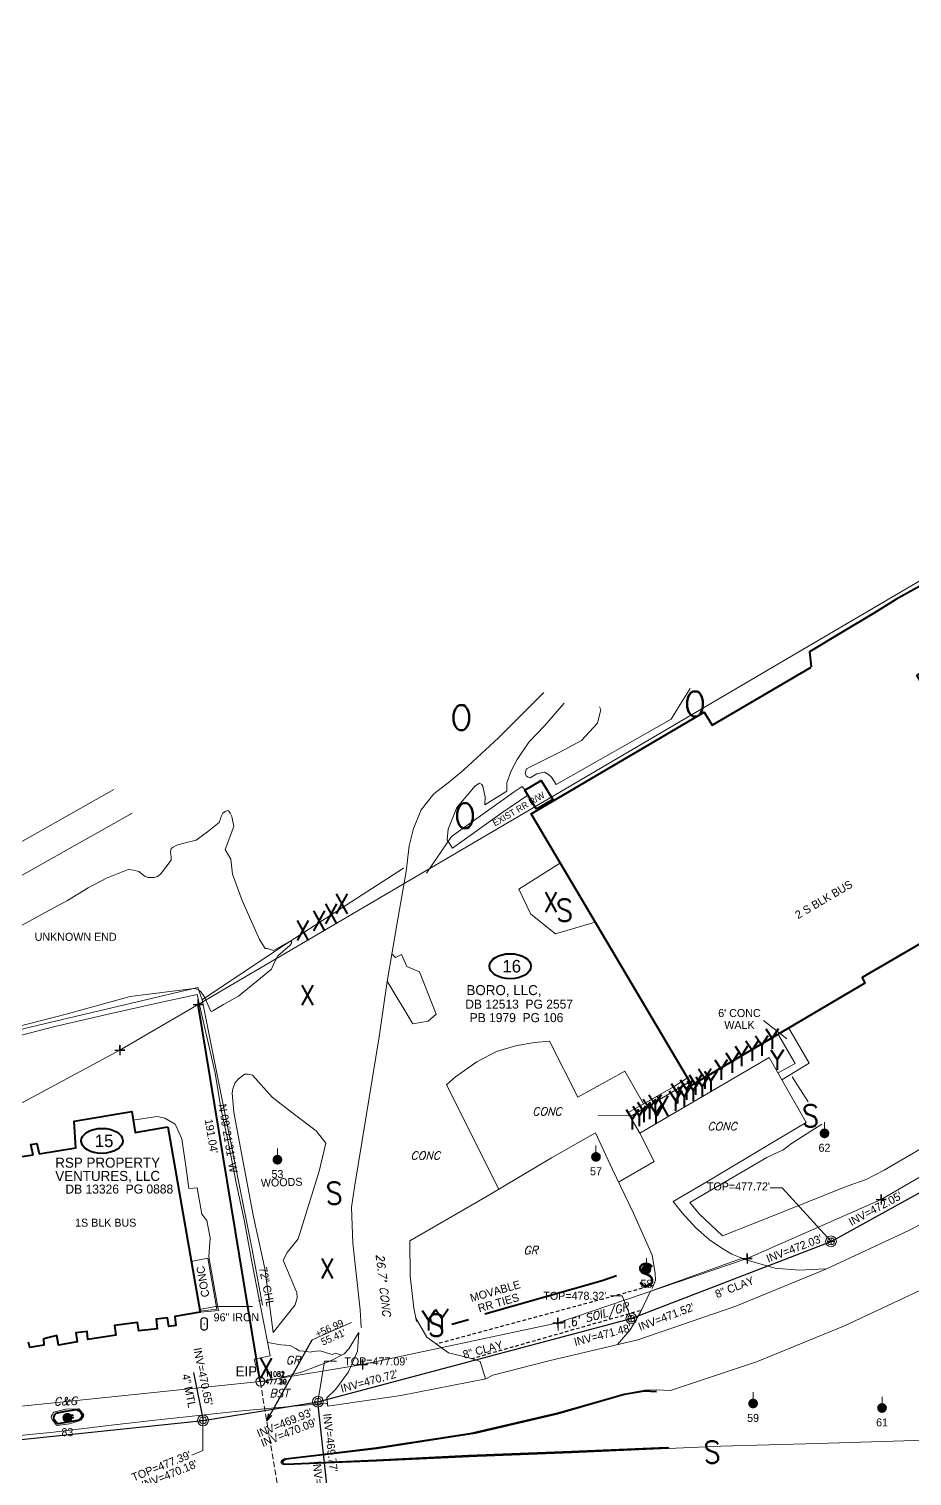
# Model space of a CAD drawing. Extents: x 2081991 to 2084654, y 739892 to 742657.
# Drawn here: x 2082778 to 2083220, y 741264 to 741987 of the extents above; entities that cross this region are included whole.
import ezdxf
from ezdxf.enums import TextEntityAlignment as Align

# ---------------------------------------------------------------- set-up
doc = ezdxf.new("R2010")
doc.units = 0
doc.header["$MEASUREMENT"] = 0
doc.linetypes.add('DGN Style 2', pattern=[2.872098, 1.723259, -1.148839])
doc.linetypes.add('DGN Style 3', pattern=[4.020938, 2.872099, -1.148839])
for name, color, linetype, lineweight in [('Exist Property Corner CELL', 6, 'Continuous', 30), ('Exist Property Deed Book Text', 6, 'Continuous', 40), ('Exist Property Iron Pin CELL', 6, 'Continuous', 13), ('Exist Property Iron Pin Cogo Elevation', 6, 'Continuous', 0), ('Exist Property Iron Pin Cogo Number', 6, 'Continuous', 0), ('Exist Property Iron Pin Text', 6, 'Continuous', 13), ('Exist Property Line', 6, 'Continuous', 40), ('Exist Property Line Text', 6, 'Continuous', 13), ('Exist Property Owner Text', 6, 'Continuous', 40), ('Exist Property Tie Line', 7, 'DGN Style 3', 13), ('Exist Right of Way Line', 6, 'Continuous', 13), ('Exist Right of Way Line Text', 6, 'Continuous', 13), ('Exist Roads Curbs', 2, 'Continuous', 40), ('Exist Roads EOP', 2, 'Continuous', 13), ('Exist Roads EOP Other', 2, 'Continuous', 13), ('Exist Roads EOP Text', 2, 'Continuous', 13), ('Exist Utilities Other Pole CELL', 1, 'Continuous', 13), ('Exist Utilities Other Pole Cogo Elevation', 1, 'Continuous', 0), ('Exist Utilities Other Pole Cogo Number', 1, 'Continuous', 0), ('Exist Utilities Other Pole Text Tag Number', 1, 'Continuous', 13), ('Exist Utilities Power Pole CELL', 1, 'Continuous', 13), ('Exist Utilities Power Pole Text Tag Number', 1, 'Continuous', 13), ('Exist Utilities Sanitary Sewer Manhole CELL', 3, 'Continuous', 13), ('Exist Utilities Sanitary Sewer Manhole Top Elevation', 3, 'Continuous', 13), ('Exist Utilities Sanitary Sewer UG Line', 3, 'Continuous', 30), ('Exist Utilities Sanitary Sewer UG Line Invert Elevation', 3, 'Continuous', 13), ('Exist Utilities Sanitary Sewer UG Line Text', 3, 'Continuous', 13), ('Exist Utilities Water Meter CELL', 5, 'Continuous', 13), ('Old_Level_11', 7, 'Continuous', 0), ('Old_Level_23', 7, 'Continuous', 0), ('Old_Level_25', 7, 'Continuous', 0), ('Old_Level_26', 7, 'Continuous', 0), ('Old_Level_28', 7, 'Continuous', 0), ('Old_Level_3', 7, 'Continuous', 0), ('Old_Level_31', 7, 'Continuous', 0), ('Old_Level_4', 7, 'Continuous', 0), ('Old_Level_8', 7, 'Continuous', 0), ('Old_Level_9', 7, 'Continuous', 0)]:
    doc.layers.add(name, color=color, linetype=linetype, lineweight=lineweight)
doc.styles.add('Style-ITALICS', font='ITALICS.shx')
doc.styles.add('Style-STANDARD', font='STANDARD.shx')
doc.styles.add('Style-WORKING', font='WORKING.shx')
doc.dimstyles.get("Standard").update_dxf_attribs({"dimtxt": 0.18, "dimasz": 0.18, "dimexe": 0.18, "dimexo": 0.0625, "dimgap": 0.09, "dimtad": 0, "dimtih": 1, "dimtoh": 1, "dimdec": 4, "dimzin": 0, "dimdsep": 46, "dimtxsty": 'Standard', "dimcen": 0.09, "dimadec": 0, "dimazin": 0, "dimtfac": 1, "dimtdec": 4, "dimtofl": 0, "dimtmove": 0, "dimatfit": 3, "dimfxl": 1, "dimtolj": 1, "dimtzin": 0, "dimarcsym": 0})

# ---------------------------------------------------------------- blocks, each defined once
blk = doc.blocks.new('EXIST PROPERTY CORNER')
at = {"layer": 'Exist Property Corner CELL', "flags": 128}
blk.add_lwpolyline([(-0.05, 0), (0.05, 0), (0, 0), (0, 0.05), (0, -0.05)], dxfattribs=at)
at = {"layer": 'Exist Property Corner CELL'}
blk.add_point((0, 0), dxfattribs=at)
blk = doc.blocks.new('EXIST PROPERTY IRON PIN_1')
at = {"layer": 'Exist Property Iron Pin CELL'}
for radius in [0.0441, 0.00141]:
    blk.add_circle((0, 0), radius, dxfattribs=at)
blk = doc.blocks.new('EXIST UTILITIES POWER POLE')
at = {"layer": 'Exist Utilities Power Pole CELL'}
h = blk.add_hatch(color=256, dxfattribs=at)
edge = h.paths.add_edge_path()
edge.add_arc((0, 0), 0.049, 0, 360)
blk.add_line((0, 0), (0, 0.1125), dxfattribs=at)
blk.add_point((0, 0), dxfattribs=at)
at = {"layer": 'Exist Utilities Power Pole Text Tag Number', "style": 'Style-WORKING'}
blk.add_attdef('pole number', text='', height=0.08, dxfattribs=at).set_placement((0, -0.144), align=Align.MIDDLE_CENTER)
blk = doc.blocks.new('EXIST UTILITIES SANITARY SEWER MANHOLE')
at = {"color": 0, "linetype": 'ByBlock', "lineweight": -2, "flags": 128}
blk.add_lwpolyline([(0, 0.03425), (0, -0.03425), (0, 0), (0.03425, 0), (-0.03425, 0)], dxfattribs=at)
at = {"color": 0, "linetype": 'ByBlock', "lineweight": -2}
for radius in [0.05389, 0.03425]:
    blk.add_circle((0, 0), radius, dxfattribs=at)
blk = doc.blocks.new('TerminatorOpen_0.5')
at = {"color": 0, "linetype": 'ByBlock', "lineweight": -2}
for q in [(-1, 0.25), (-1, 0), (-1, -0.25)]:
    blk.add_line((0, 0), q, dxfattribs=at)
blk = doc.blocks.new('EXIST UTILITIES WATER METER')
at = {"layer": 'Exist Utilities Water Meter CELL', "flags": 128}
for points in [[(-0.04075, 0.034), (0.04075, 0.034)], [(-0.04075, 0.03125), (0.04075, 0.03125)], [(0.04075, -0.03125), (-0.04125, -0.03125)], [(0.04075, -0.034), (-0.04125, -0.034)]]:
    blk.add_lwpolyline(points, dxfattribs=at)
at = {"layer": 'Exist Utilities Water Meter CELL'}
for centre, radius, start, end in [((-0.026146, -0.000109), 0.037104, 113.178036, 245.979394), ((-0.025921, -0.000121), 0.034699, 115.300933, 243.782356)]:
    blk.add_arc(centre, radius, start, end, dxfattribs=at)
at = {"layer": 'Exist Utilities Water Meter CELL', "extrusion": (0, 0, -1)}
for centre, radius, start, end in [((-0.025854, 0.000014), 0.037122, 113.691624, 246.351684), ((-0.026093, 0), 0.034516, 115.127172, 244.872828)]:
    blk.add_arc(centre, radius, start, end, dxfattribs=at)
at = {"layer": 'Exist Utilities Water Meter CELL'}
blk.add_point((0, 0), dxfattribs=at)
blk = doc.blocks.new('EXIST UTILITIES OTHER POLE')
at = {"linetype": 'ByBlock', "lineweight": -2}
h = blk.add_hatch(color=0, dxfattribs=at)
edge = h.paths.add_edge_path()
edge.add_arc((0, 0), 0.0493, 0, 360)
at = {"color": 0, "linetype": 'ByBlock', "lineweight": -2, "style": 'Style-WORKING'}
blk.add_attdef('pole number', text='', height=0.08, dxfattribs=at).set_placement((0, -0.144), align=Align.MIDDLE_CENTER)
blk = doc.blocks.new('Exist Property Owner Number Topo_16')
at = {"layer": 'Exist Property Owner Text', "color": 6}
blk.add_ellipse((0, 0), major_axis=(10.375, 0), ratio=0.6024096386, dxfattribs=at)
at = {"layer": 'Exist Property Owner Text', "color": 6, "style": 'Style-WORKING'}
blk.add_text('15', height=6.25, dxfattribs=at).set_placement((1.057644, 0), align=Align.MIDDLE_CENTER)
blk = doc.blocks.new('Exist Property Owner Number Topo_17')
at = {"layer": 'Exist Property Owner Text', "color": 6}
blk.add_ellipse((0, 0), major_axis=(10.375, 0), ratio=0.6024096386, dxfattribs=at)
at = {"layer": 'Exist Property Owner Text', "color": 6, "style": 'Style-WORKING'}
blk.add_text('16', height=6.25, dxfattribs=at).set_placement((0.762378, 0), align=Align.MIDDLE_CENTER)

msp = doc.modelspace()

# ---------------------------------------------------------------- linework, layer by layer
at = {"layer": 'Exist Property Line', "ltscale": 50}
msp.add_line((2082893.879, 741310.973), (2082862.812902, 741499.473429), dxfattribs=at)
at = {"layer": 'Exist Property Tie Line', "linetype": 'Continuous'}
msp.add_line((2082919.837516, 741331.846274), (2082939.491195, 741340.592412), dxfattribs=at)
at = {"layer": 'Exist Property Tie Line'}
msp.add_line((2082902.889587, 741256.299268), (2082893.879, 741310.973), dxfattribs=at)
at = {"layer": 'Exist Right of Way Line', "ltscale": 50, "flags": 128}
msp.add_lwpolyline([(2082576.363, 741278.2154), (2082893.886, 741310.9715), (2082944.952767, 741319.588667), (2083042.618912, 741340.357552), (2083137.245881, 741372.445567), (2083204.208349, 741402.013589), (2083354.293979, 741489.216342), (2083431.18853, 741552.408551), (2083500.114918, 741625.02513), (2083560.886296, 741704.491105), (2083612.943833, 741789.860964), (2083655.638794, 741880.144724), (2083691.473, 741987.1015), (2083253.15224, 741728.520309), (2082862.811066, 741499.476351), (2082823.722503, 741476.720548), (2082674.904465, 741396.737462), (2082544.4932, 741334.2295)], dxfattribs=at)
at = {"layer": 'Exist Roads Curbs', "ltscale": 50, "flags": 128}
msp.add_lwpolyline([(2083091.996632, 741305.888371), (2083085.767836, 741306.223939), (2083075.713531, 741304.47991), (2083042.533314, 741294.890697), (2083001.314213, 741285.268863), (2082952.210108, 741277.538635), (2082906.454127, 741272.166373), (2082905.004534, 741271.258947), (2082904.822321, 741270.679554), (2082905.615613, 741269.907687), (2082906.941059, 741269.760834), (2082951.876234, 741271.757832), (2082997.93611, 741274.042259), (2083049.459321, 741275.979082), (2083097.060985, 741277.981579), (2083097.792403, 741277.87936), (2083097.872709, 741277.571184)], dxfattribs=at)
msp.add_lwpolyline([(2082803.301455, 741291.720929), (2082792.853476, 741289.841932), (2082791.831478, 741290.736431), (2082790.77623, 741291.943678), (2082790.66348, 741293.158426), (2082791.248229, 741294.479923), (2082791.915228, 741295.232422), (2082796.451219, 741296.25967), (2082802.034708, 741297.021918), (2082803.681954, 741296.19392), (2082804.581702, 741294.757423), (2082804.820952, 741293.992424), (2082804.108203, 741292.646177), (2082803.301455, 741291.720929)], close=True, dxfattribs=at)
at = {"layer": 'Exist Roads EOP', "ltscale": 50, "flags": 128}
for points in [[(2083264.405462, 741410.859006), (2083218.068504, 741386.580778), (2083176.532784, 741367.216172), (2083131.688403, 741348.725853), (2083082.62269, 741331.823541), (2083038.115689, 741321.367748), (2083010.131147, 741314.181675), (2083006.598596, 741312.3514), (2082964.14729, 741304.076372), (2082927.661709, 741298.629298), (2082927.209651, 741300.184168), (2082883.023885, 741296.11451), (2082839.810429, 741291.515062)], [(2083231.814796, 741360.262563), (2083186.010917, 741338.803981), (2083141.933501, 741320.919046), (2083098.966546, 741306.577132), (2083091.875004, 741306.925617), (2083085.92603, 741306.700575), (2083075.36677, 741304.767761), (2083042.230394, 741295.31334), (2082998.74133, 741285.117544), (2082951.966156, 741277.981175), (2082905.743713, 741272.371587), (2082904.550293, 741271.582213), (2082904.181209, 741270.60518), (2082904.491219, 741269.816542), (2082905.746114, 741269.355027), (2082951.997618, 741271.165413), (2082998.511236, 741273.374775), (2083049.480988, 741275.409455), (2083097.872709, 741277.571184), (2083124.088549, 741278.733611), (2083172.376246, 741280.05353), (2083226.356806, 741281.777327)], [(2082892.463747, 741316.247405), (2082893.982822, 741310.874336), (2082902.82484, 741312.528049), (2082914.915665, 741315.888698), (2082928.673931, 741321.249584), (2082935.877074, 741324.869155), (2082938.146343, 741327.336099), (2082943.000642, 741335.329431)], [(2082839.810429, 741291.515062), (2082820.907299, 741289.342138), (2082790.516064, 741285.640067), (2082759.972762, 741282.649508), (2082728.560974, 741279.755768), (2082696.621021, 741276.466529), (2082666.015966, 741272.881882), (2082637.43402, 741269.554462), (2082622.289802, 741267.712958), (2082573.224494, 741261.760929), (2082544.8194, 741258.302189), (2082527.15823, 741256.242334), (2082497.595989, 741252.778214), (2082468.248035, 741249.562007), (2082438.375655, 741244.610616), (2082408.78469, 741241.285089), (2082380.850743, 741238.038082), (2082351.729957, 741234.50981), (2082322.054291, 741230.832126), (2082305.702301, 741229.868824), (2082259.037968, 741223.394069), (2082242.277609, 741221.588913), (2082176.00221, 741213.826085)]]:
    msp.add_lwpolyline(points, dxfattribs=at)
msp.add_lwpolyline([(2082804.999202, 741295.231922), (2082803.762454, 741296.763419), (2082803.234955, 741297.367167), (2082802.789706, 741297.401417), (2082796.606468, 741297.202418), (2082790.68873, 741295.684921), (2082790.352981, 741295.354671), (2082789.786982, 741294.422173), (2082789.428483, 741293.795425), (2082789.375233, 741292.960926), (2082789.985232, 741291.788179), (2082791.854728, 741289.380933), (2082792.349227, 741289.089934), (2082798.562465, 741289.826433), (2082803.409455, 741291.31218), (2082804.417953, 741291.877178), (2082805.446451, 741293.589425), (2082805.509701, 741293.814175), (2082805.6682, 741294.376173), (2082804.999202, 741295.231922)], close=True, dxfattribs=at)
at = {"layer": 'Exist Roads EOP Other', "ltscale": 50, "flags": 128}
for points in [[(2083151.096957, 741367.634449), (2083134.493927, 741372.440822), (2083088.959337, 741356.127326), (2083084.00912, 741345.757255), (2083078.814183, 741336.833153), (2083072.409325, 741329.493405)], [(2083176.196771, 741367.344671), (2083163.336783, 741366.69691), (2083151.118515, 741367.690853)], [(2083006.424289, 741312.376793), (2083003.831383, 741321.090373), (2082998.302946, 741322.788896), (2082987.979237, 741325.297496), (2082977.137476, 741333.12933), (2082971.717139, 741342.638908)], [(2082943.076299, 741335.529481), (2082943.174931, 741335.543379), (2082942.461107, 741326.222282), (2082937.951782, 741315.922994), (2082931.583888, 741307.211955), (2082927.094379, 741302.788729), (2082927.679384, 741298.640911)]]:
    msp.add_lwpolyline(points, dxfattribs=at)
at = {"layer": 'Exist Utilities Sanitary Sewer Manhole Top Elevation', "ltscale": 50, "flags": 128}
for points in [[(2083179.2009, 741381.0844), (2083154.744083, 741407.774166), (2083148.744083, 741407.774166)], [(2083079.3689, 741342.5084), (2083074.768552, 741353.852175), (2083068.768552, 741353.852175)], [(2082922.687, 741300.9409), (2082926.00966, 741321.225275), (2082932.00966, 741321.225275)], [(2082865.171991, 741291.313273), (2082865.155483, 741276.566306), (2082859.612562, 741274.269347)]]:
    msp.add_lwpolyline(points, dxfattribs=at)
at = {"layer": 'Exist Utilities Sanitary Sewer UG Line', "ltscale": 50, "flags": 128}
for points in [[(2082539.6528, 741257.4847), (2082865.2434, 741291.5731), (2082922.687, 741300.9409), (2083079.3689, 741342.5084), (2083179.2009, 741381.0844), (2083281.609, 741437.5583)], [(2082860.534218, 741315.463691), (2082865.2434, 741291.5731)], [(2082929.3546, 741239.704), (2082922.687, 741300.9409)]]:
    msp.add_lwpolyline(points, dxfattribs=at)
at = {"layer": 'Old_Level_11', "color": 3, "linetype": 'Continuous', "lineweight": 13, "ltscale": 49.9999, "flags": 128}
for points in [[(2083108.731594, 741657.423447), (2083103.860354, 741649.392963), (2083099.363613, 741642.045478), (2083041.710228, 741609.454793), (2083039.507233, 741613.048036), (2083037.890236, 741614.413533), (2083035.91274, 741615.577281), (2083032.065498, 741614.841282), (2083028.760504, 741612.800037), (2083027.749006, 741613.085036), (2083026.864008, 741613.819785), (2083026.218009, 741614.972282), (2083026.883008, 741617.332778), (2083043.648224, 741625.591511), (2083054.430953, 741631.349749), (2083062.451937, 741640.009482), (2083064.086933, 741646.889218), (2083063.432435, 741648.226216)], [(2082757.259797, 741529.501453), (2082784.467243, 741544.463673), (2082797.483217, 741551.473159), (2082807.870946, 741557.767397), (2082816.956428, 741562.669387), (2082827.849156, 741566.880128), (2082830.74565, 741566.609879), (2082833.106145, 741565.94488), (2082836.403639, 741563.438385), (2082837.792886, 741562.986386), (2082840.82488, 741562.981386), (2082842.427127, 741563.500635), (2082844.034874, 741564.685633), (2082849.255113, 741571.586369), (2082849.257613, 741573.102366), (2082848.910864, 741575.747861), (2082849.314113, 741577.393607), (2082850.385861, 741578.183606), (2082852.186857, 741579.192854), (2082856.313599, 741580.274602), (2082861.763088, 741581.529849), (2082867.514327, 741585.793841), (2082873.360565, 741590.395081), (2082874.210063, 741592.764327), (2082874.400063, 741593.438575), (2082875.212311, 741595.029822), (2082876.387809, 741595.97257), (2082877.661556, 741596.402319), (2082878.119805, 741596.09107), (2082878.474555, 741595.627321), (2082878.797554, 741595.050822), (2082879.685552, 741593.466075), (2082880.58605, 741588.480585), (2082876.361559, 741576.931358), (2082879.210053, 741572.185368), (2082880.048052, 741564.608883), (2082884.844292, 741551.488659), (2082893.458275, 741531.893698), (2082896.289519, 741527.516707), (2082897.508517, 741527.537207), (2082899.540513, 741526.782709), (2082900.439761, 741526.529459), (2082908.435995, 741531.0102), (2082909.326493, 741530.9412), (2082909.568743, 741530.508951), (2082908.819744, 741529.142704), (2082902.639506, 741523.786215), (2082900.568511, 741519.880722), (2082899.511513, 741517.205978), (2082883.030296, 741503.710755), (2082879.684802, 741501.741509), (2082875.466311, 741499.472263), (2082870.216321, 741496.341019), (2082869.423823, 741495.89702), (2082869.149823, 741496.21677), (2082866.877578, 741501.28551), (2082865.77883, 741503.415005), (2082864.271083, 741505.599251), (2082862.919086, 741506.829499), (2082861.264589, 741507.416747), (2082859.276093, 741507.249248), (2082828.843654, 741503.448005), (2082796.832968, 741494.692523), (2082753.762054, 741483.714795)]]:
    msp.add_lwpolyline(points, dxfattribs=at)
msp.add_lwpolyline([(2082900.313761, 741335.532341), (2082896.218269, 741367.503777), (2082890.453031, 741393.333476), (2082884.293793, 741425.94691), (2082880.7003, 741445.704871), (2082879.888052, 741455.094102), (2082880.080552, 741457.284348), (2082881.088299, 741460.215592), (2082882.805546, 741462.219088), (2082884.908792, 741463.871084), (2082886.205539, 741464.597583), (2082887.833786, 741464.563583), (2082890.001282, 741464.074084), (2082899.794262, 741453.185856), (2082910.92674, 741444.468123), (2082921.848968, 741436.29489), (2082926.683708, 741430.200902), (2082923.318465, 741416.10418), (2082912.894986, 741382.338997), (2082907.377997, 741375.461261), (2082905.338501, 741371.668019), (2082908.761744, 741363.363035), (2082911.334239, 741357.421047), (2082912.127237, 741355.499051), (2082912.289237, 741352.844806), (2082911.347989, 741349.288314), (2082900.313761, 741335.532341)], close=True, dxfattribs=at)
at = {"layer": 'Old_Level_28', "color": 30, "linetype": 'Continuous', "lineweight": 13, "ltscale": 49.9999, "flags": 128}
msp.add_lwpolyline([(2083157.114938, 741482.262303), (2083145.427174, 741491.530366)], dxfattribs=at)
at = {"layer": 'Old_Level_3', "color": 2, "linetype": 'DGN Style 2', "lineweight": 30}
for p, q in [((2083090.403381, 741359.052794), (2082981.861527, 741329.716787)), ((2082999.401274, 741322.451452), (2083084.478834, 741346.741246))]:
    msp.add_line(p, q, dxfattribs=at)
at = {"layer": 'Old_Level_3', "color": 2, "linetype": 'Continuous', "lineweight": 13, "ltscale": 49.9999, "flags": 128}
for points in [[(2083035.64674, 741655.488451), (2083013.023786, 741632.682747), (2082995.66132, 741616.706279), (2082988.616584, 741610.86529), (2082980.6986, 741604.724553), (2082974.383363, 741596.736819), (2082970.495371, 741587.458837), (2082968.313125, 741578.852604), (2082966.780628, 741565.87763), (2082962.294887, 741540.267182), (2082957.317147, 741510.97324), (2082953.263905, 741483.239046), (2082946.635168, 741442.702127), (2082941.05068, 741408.240946), (2082939.491433, 741398.185216), (2082940.159181, 741380.101252), (2082943.874674, 741346.780819), (2082944.343423, 741338.118836)], [(2083045.81297, 741650.015462), (2083035.98849, 741638.830735), (2083028.206505, 741630.589001), (2083022.254767, 741621.953018), (2083019.236023, 741616.19103), (2083017.148277, 741610.288292), (2083017.051528, 741606.06905), (2083006.05555, 741599.339313), (2083006.241799, 741603.230056), (2083005.76855, 741605.426051), (2083005.099051, 741608.647795), (2083004.695552, 741609.368293), (2083003.441555, 741610.085542), (2083001.104809, 741608.681295), (2082998.877814, 741605.729551), (2082992.144827, 741597.981066), (2082987.885336, 741587.169588), (2082987.327587, 741581.745599), (2082989.997582, 741577.656857), (2083014.564283, 741595.304072), (2083027.583756, 741604.130804)], [(2083061.356689, 741540.686431), (2083041.518729, 741534.870692), (2083029.115003, 741544.674673), (2083023.053516, 741557.180898), (2083043.955974, 741570.218872)], [(2082959.669892, 741524.818963), (2082961.555889, 741523.003966), (2082964.518133, 741524.474463), (2082967.090627, 741518.532475), (2082973.428865, 741515.83673), (2082981.752098, 741494.564273), (2082977.882356, 741491.16553), (2082970.219621, 741489.806033), (2082957.338647, 741511.09999)], [(2082891.760812, 741318.252264), (2082890.77128, 741322.171368), (2082891.869278, 741322.408117), (2082898.825764, 741323.845114), (2082896.364019, 741336.853588), (2082893.341025, 741351.961558), (2082889.734782, 741370.813021), (2082886.02729, 741391.02748), (2082882.049298, 741409.528693), (2082877.645306, 741431.577399), (2082874.397563, 741446.748869), (2082871.314569, 741465.088832), (2082863.036086, 741501.484259), (2082862.267337, 741504.461253), (2082845.264621, 741500.84976), (2082819.347173, 741494.987772), (2082791.094229, 741488.479785), (2082751.809808, 741478.346055), (2082726.315109, 741470.96982), (2082697.859416, 741462.880836), (2082698.525665, 741460.509341)], [(2083085.423641, 741449.763363), (2083076.07541, 741466.10783), (2083052.582206, 741453.132606), (2083038.507485, 741481.1213), (2083030.96275, 741480.395801), (2083021.423769, 741478.836804), (2083011.986288, 741475.91481), (2083002.059058, 741470.825321), (2082991.547829, 741463.231336), (2082987.038588, 741459.284844), (2083013.188035, 741407.221948)], [(2083134.583895, 741372.657757), (2083129.611302, 741374.720013), (2083124.589062, 741377.685757), (2083118.406325, 741381.882748), (2083111.619588, 741387.757487), (2083104.752352, 741395.334721), (2083100.261611, 741400.95046), (2083118.809324, 741411.747189), (2083150.76576, 741430.9984), (2083166.852478, 741440.550381), (2083148.208765, 741472.981566), (2083083.610394, 741435.103142), (2083077.565157, 741445.291372), (2083100.75111, 741458.485595), (2083107.960596, 741463.130336)], [(2082830.220901, 741441.697879), (2082842.373627, 741443.490875), (2082846.218369, 741442.710877), (2082851.282859, 741439.585383), (2082851.718358, 741438.977384), (2082854.581852, 741432.346897), (2082856.926348, 741416.338179), (2082858.234345, 741407.415947), (2082862.243087, 741407.863696), (2082864.641582, 741394.630473), (2082867.155577, 741391.495479), (2082868.895824, 741382.815497), (2082868.120325, 741373.388265), (2082872.756066, 741347.209818), (2082873.087565, 741346.449069), (2082863.842584, 741345.717321), (2082862.960586, 741345.601821)], [(2083089.802104, 741357.581759), (2083091.496629, 741361.727039), (2083091.308379, 741364.934532), (2083089.839132, 741374.145014), (2083080.458151, 741395.108722), (2083069.837672, 741417.271178), (2083061.374189, 741435.246392), (2083039.514983, 741422.902666), (2083007.294047, 741403.711455), (2082968.572375, 741381.256), (2082968.804874, 741363.779785), (2082970.63637, 741347.673067), (2082971.970736, 741340.952386)], [(2083083.610394, 741435.103142), (2083090.78163, 741420.99742), (2083072.985416, 741410.702691)], [(2082944.343423, 741338.118836), (2082944.402306, 741337.834282)], [(2082897.610766, 741330.470351), (2082904.194003, 741329.401853), (2082908.820244, 741329.045854), (2082911.666988, 741327.443357), (2082913.268485, 741326.374859), (2082915.403481, 741326.19686), (2082919.139973, 741325.662611), (2082919.851722, 741326.01886), (2082923.766214, 741326.374859), (2082926.435209, 741325.484611), (2082926.968958, 741325.306612), (2082929.815702, 741324.594363), (2082931.416949, 741325.128362), (2082934.407638, 741324.130765)]]:
    msp.add_lwpolyline(points, dxfattribs=at)
at = {"layer": 'Old_Level_4', "color": 9, "linetype": 'Continuous', "lineweight": 13, "ltscale": 49.9999, "flags": 128}
for points in [[(2082607.070598, 741491.05753), (2082666.808478, 741521.787219), (2082715.76588, 741548.274416), (2082769.955772, 741578.261856), (2082820.73417, 741606.905298)], [(2082829.792402, 741595.132072), (2082723.585364, 741535.333691), (2082658.424745, 741500.429511), (2082612.743336, 741477.387057)]]:
    msp.add_lwpolyline(points, dxfattribs=at)
at = {"layer": 'Old_Level_8', "color": 30, "linetype": 'Continuous', "lineweight": 13, "ltscale": 49.9999}
msp.add_line((2083159.775992, 741463.320586), (2083167.842726, 741450.88186), dxfattribs=at)
at = {"layer": 'Old_Level_8', "color": 30, "linetype": 'Continuous', "lineweight": 40}
msp.add_line((2082989.666832, 741339.641833), (2082997.891316, 741342.026078), dxfattribs=at)
at = {"layer": 'Old_Level_8', "color": 30, "linetype": 'Continuous', "lineweight": 40, "flags": 128}
for points in [[(2083231.708598, 741704.436853), (2083228.057356, 741711.05934), (2083211.668638, 741701.875858), (2083200.96116, 741695.307622), (2083183.922944, 741685.002892), (2083168.408975, 741675.694161), (2083169.237973, 741668.302176)], [(2083231.708598, 741704.436853), (2083247.004318, 741678.319906), (2083222.064868, 741663.871434), (2083281.728998, 741563.647135), (2083194.690172, 741512.885986), (2083196.079919, 741510.067992), (2083109.562843, 741459.220594), (2083029.300003, 741594.852822), (2083115.78558, 741645.587721), (2083119.827822, 741639.049734), (2083169.329973, 741668.133926)], [(2082783.320995, 741424.876162), (2082801.658208, 741427.861906), (2082800.82496, 741441.07688), (2082829.729902, 741445.91512), (2082831.276649, 741435.553141), (2082847.702616, 741438.261136)], [(2082847.683866, 741438.369385), (2082863.776334, 741345.629071), (2082851.191359, 741343.593825), (2082851.737358, 741339.072084), (2082848.106115, 741338.457335), (2082847.456367, 741342.826077), (2082841.760128, 741342.218328), (2082842.336877, 741337.423837), (2082833.123395, 741336.30884), (2082832.554397, 741340.533831), (2082821.01842, 741338.991584), (2082821.685418, 741334.253844), (2082807.705446, 741332.004848), (2082807.329697, 741336.05384), (2082801.741708, 741335.383841), (2082802.287707, 741330.8621), (2082793.085225, 741329.254604), (2082792.234477, 741333.937344), (2082785.430741, 741332.396347), (2082785.65924, 741329.116854), (2082778.653504, 741327.936106), (2082778.082005, 741330.645101)], [(2082780.271001, 741424.403413), (2082779.170003, 741429.419653), (2082782.247997, 741430.008402), (2082783.320995, 741424.876162)], [(2082772.395267, 741423.122666), (2082780.271001, 741424.403413)], [(2083006.05805, 741344.851072), (2083064.720432, 741361.536789), (2083071.998168, 741364.005534)]]:
    msp.add_lwpolyline(points, dxfattribs=at)
at = {"layer": 'Old_Level_8', "color": 30, "linetype": 'Continuous', "lineweight": 13, "ltscale": 49.9999, "flags": 128}
for points in [[(2082989.462833, 741583.509845), (2083020.83852, 741605.730051), (2083024.855262, 741608.359295), (2083026.233259, 741606.575799)], [(2082965.443131, 741567.589127), (2082902.901006, 741527.336707), (2082864.808332, 741501.731259), (2082889.800532, 741377.061258), (2082894.997772, 741349.210314)], [(2082864.808332, 741501.731259), (2082862.627836, 741507.987496), (2082776.592008, 741487.700537), (2082693.067926, 741462.762837)], [(2083349.108863, 741500.222012), (2083300.365961, 741471.814069), (2083246.823818, 741440.598381), (2083205.7574, 741416.719179), (2083196.771668, 741412.013688), (2083187.223687, 741408.605195)], [(2083152.644256, 741484.876042), (2083161.328739, 741470.053572), (2083152.756256, 741465.250082)], [(2083154.614002, 741461.839338), (2083168.314725, 741470.087322), (2083158.167995, 741487.687537)], [(2083079.813652, 741444.064624), (2083108.346345, 741460.715841)], [(2083187.223687, 741408.605195), (2083140.136531, 741389.756233), (2083124.878312, 741383.851994), (2083113.296335, 741394.866472), (2083108.687594, 741400.525461), (2083147.080517, 741422.986916), (2083153.482505, 741425.94941), (2083155.169001, 741426.621409), (2083159.463493, 741429.989152), (2083174.525963, 741439.727383)], [(2082859.367343, 741371.05802), (2082867.698076, 741372.613767), (2082872.114567, 741347.164318), (2082863.672084, 741346.25107)], [(2082863.522335, 741347.095818), (2082871.554069, 741348.472815)], [(2082894.536773, 741351.885558), (2082892.902776, 741351.25406)]]:
    msp.add_lwpolyline(points, dxfattribs=at)
at = {"layer": 'Old_Level_8', "color": 30, "linetype": 'Continuous', "lineweight": 40, "flags": 128}
msp.add_lwpolyline([(2083032.042998, 741597.052568), (2083026.04876, 741606.567049), (2083034.211993, 741611.425539), (2083040.165981, 741601.982808), (2083032.042998, 741597.052568)], close=True, dxfattribs=at)
at = {"layer": 'Old_Level_8', "color": 30, "linetype": 'Continuous', "lineweight": 13, "flags": 128}
for points in [[(2082989.462833, 741583.509845), (2082977.017608, 741565.177132)], [(2083079.813652, 741444.064624), (2083062.706186, 741443.849624)], [(2082871.554069, 741348.472815), (2082889.961032, 741348.564315)]]:
    msp.add_lwpolyline(points, dxfattribs=at)

# ---------------------------------------------------------------- block references
at = {"layer": 'Exist Property Corner CELL', "xscale": 50, "yscale": 50, "zscale": 50}
for p in [(2082862.812902, 741499.473429), (2082823.722503, 741476.720548), (2083204.208349, 741402.013589), (2083137.245881, 741372.445567), (2083042.618912, 741340.357552), (2082944.952767, 741319.588667)]:
    msp.add_blockref('EXIST PROPERTY CORNER', p, dxfattribs=at)
at = {"layer": 'Exist Property Iron Pin CELL', "xscale": 50, "yscale": 50, "zscale": 50}
for p in [(2082893.879, 741310.973), (2082893.886, 741310.9715)]:
    msp.add_blockref('EXIST PROPERTY IRON PIN_1', p, dxfattribs=at)
at = {"layer": 'Exist Property Owner Text', "color": 6}
for name, p, rotation in [('Exist Property Owner Number Topo_17', (2083018.812913, 741518.605142), 0.13821), ('Exist Property Owner Number Topo_16', (2082814.744463, 741431.303955), 0.482591)]:
    msp.add_blockref(name, p, dxfattribs=dict(at, rotation=rotation))
at = {"layer": 'Exist Utilities Other Pole CELL'}
ref = msp.add_blockref('EXIST UTILITIES OTHER POLE', (2082797.430028, 741292.895837), dxfattribs=dict(at, xscale=50, yscale=50, zscale=50))
ref.add_attrib('pole number', '83', dxfattribs={"layer": 'Exist Utilities Other Pole Text Tag Number', "height": 4, "style": 'Style-WORKING'}).set_placement((2082797.430028, 741285.695837), align=Align.MIDDLE_CENTER)
at = {"layer": 'Exist Utilities Power Pole CELL', "xscale": 50, "yscale": 50}
for p, values in [((2083175.9287, 741435.0558), {'pole number': '62'}), ((2082902.4503, 741421.891), {'pole number': '53'}), ((2083061.6926, 741423.3015), {'pole number': '57'}), ((2083086.9408, 741367.1078), {'pole number': '58'}), ((2083140.2325, 741300.0239), {'pole number': '59'}), ((2083204.6965, 741297.7888), {'pole number': '61'})]:
    msp.add_blockref('EXIST UTILITIES POWER POLE', p, dxfattribs=at).add_auto_attribs(values)
at = {"layer": 'Exist Utilities Sanitary Sewer Manhole CELL', "xscale": 50, "yscale": 50, "zscale": 50}
for p in [(2083179.2009, 741381.0844), (2083079.3689, 741342.5084), (2082922.687, 741300.9409), (2082865.2434, 741291.5731)]:
    msp.add_blockref('EXIST UTILITIES SANITARY SEWER MANHOLE', p, dxfattribs=at)
at = {"layer": 'Exist Utilities Water Meter CELL', "xscale": 50, "yscale": 50, "zscale": 50, "rotation": 90.00002}
msp.add_blockref('EXIST UTILITIES WATER METER', (2082865.844425, 741339.816589), dxfattribs=at)

# ---------------------------------------------------------------- texts
at = {"layer": 'Exist Property Deed Book Text', "style": 'Style-WORKING'}
for s, rotation, p in [('DB 12513  PG 2557', 0.001994, (2083023.280986, 741497.397551)), ('PB 1979  PG 106', 0.001994, (2083021.965837, 741490.647505)), ('DB 13326  PG 0888', 0.063607, (2082823.412264, 741404.969035))]:
    msp.add_text(s, height=4.5, rotation=rotation, dxfattribs=at).set_placement(p, align=Align.CENTER)
at = {"layer": 'Exist Property Iron Pin Cogo Elevation', "style": 'Style-STANDARD'}
for s, p in [('477.30', (2082896.379, 741310.973)), ('477.29', (2082896.386, 741310.9715))]:
    msp.add_text(s, height=2.5, dxfattribs=at).set_placement(p, align=Align.MIDDLE_LEFT)
at = {"layer": 'Exist Property Iron Pin Cogo Number', "style": 'Style-STANDARD'}
for s, p in [('11081', (2082896.379, 741314.723)), ('11082', (2082896.386, 741314.7215))]:
    msp.add_text(s, height=2.5, dxfattribs=at).set_placement(p, align=Align.MIDDLE_LEFT)
at = {"layer": 'Exist Property Iron Pin Text', "style": 'Style-WORKING'}
msp.add_text('EIP', height=5, dxfattribs=at).set_placement((2082886.915783, 741316.113501), align=Align.MIDDLE_CENTER)
at = {"layer": 'Exist Property Line Text', "style": 'Style-WORKING'}
for s, p in [('N 09%%D21\'31" W', (2082877.755668, 741432.583129)), ("191.04'", (2082869.473499, 741433.640447))]:
    msp.add_text(s, height=4, rotation=279.358592, dxfattribs=at).set_placement(p, align=Align.MIDDLE_CENTER)
at = {"layer": 'Exist Property Owner Text', "style": 'Style-WORKING'}
msp.add_text('BORO, LLC,  ', height=5, rotation=0.001994, dxfattribs=at).set_placement((2083017.568198, 741504.147352), align=Align.CENTER)
at = {"layer": 'Exist Property Owner Text', "insert": (2082817.590803, 741410.3323), "char_height": 5, "attachment_point": 8, "rotation": 0.063598353, "line_spacing_factor": 0.798413, "style": 'Style-WORKING'}
msp.add_mtext('RSP PROPERTY\\PVENTURES, LLC', dxfattribs=at)
at = {"layer": 'Exist Property Tie Line', "linetype": 'Continuous', "insert": (2082929.435772, 741335.384897), "char_height": 3.6, "attachment_point": 5, "rotation": 24.32363063, "line_spacing_factor": 0.798413, "style": 'Style-WORKING'}
msp.add_mtext("+56.99\\P55.41'", dxfattribs=at)
at = {"layer": 'Exist Right of Way Line Text', "style": 'Style-WORKING'}
msp.add_text('EXIST RR R/W ', height=3.2, rotation=30.403511, dxfattribs=at).set_placement((2083023.537367, 741597.49737), align=Align.MIDDLE_CENTER)
at = {"layer": 'Exist Roads EOP Text', "style": 'Style-ITALICS'}
msp.add_text('C&G', height=4, rotation=1.843355, dxfattribs=at).set_placement((2082796.493661, 741301.200858), align=Align.MIDDLE_CENTER)
at = {"layer": 'Exist Utilities Other Pole Cogo Elevation', "style": 'Style-STANDARD'}
msp.add_text('504.35', height=0.5, dxfattribs=at).set_placement((2082798.43, 741292.8958), align=Align.MIDDLE_LEFT)
at = {"layer": 'Exist Utilities Other Pole Cogo Number', "style": 'Style-STANDARD'}
msp.add_text('20156', height=0.5, dxfattribs=at).set_placement((2082798.43, 741294.1458), align=Align.MIDDLE_LEFT)
at = {"layer": 'Exist Utilities Sanitary Sewer Manhole Top Elevation', "style": 'Style-WORKING'}
for s, p in [("TOP=477.72'", (2083132.909439, 741408.554199)), ("TOP=478.32'", (2083051.127964, 741353.852175))]:
    msp.add_text(s, height=4, dxfattribs=at).set_placement(p, align=Align.MIDDLE_CENTER)
for s, rotation, p in [("TOP=477.09'", 0.044008, (2082951.630932, 741321.05367)), ("TOP=477.39'", 22.022739, (2082844.404986, 741268.80221))]:
    msp.add_text(s, height=4, rotation=rotation, dxfattribs=at).set_placement(p, align=Align.MIDDLE_CENTER)
at = {"layer": 'Exist Utilities Sanitary Sewer UG Line Invert Elevation', "style": 'Style-WORKING'}
for s, rotation, p in [("INV=472.05'", 28.345713, (2083201.339829, 741397.432523)), ("INV=472.03'", 20.94749, (2083160.802077, 741377.537495)), ("INV=471.52'", 20.788266, (2083096.812292, 741343.379969)), ("INV=471.48'", 14.511535, (2083065.031479, 741334.40679)), ("INV=470.65'", 281.702921, (2082865.327066, 741313.494115)), ("INV=470.72'", 15.255139, (2082948.302865, 741311.24457)), ("INV=469.93'", 22.186575, (2082906.031705, 741290.368216)), ("INV=470.09'", 21.659856, (2082908.060518, 741285.545612)), ("INV=469.77'", 276.618484, (2082928.952707, 741280.419515)), ("INV=470.18'", 22.066733, (2082848.461335, 741264.610471)), ("INV=469.00'", 275.517156, (2082923.514229, 741256.697059))]:
    msp.add_text(s, height=4, rotation=rotation, dxfattribs=at).set_placement(p, align=Align.MIDDLE_CENTER)
at = {"layer": 'Exist Utilities Sanitary Sewer UG Line Text', "style": 'Style-WORKING'}
for s, rotation, p in [('8" CLAY', 21.126989, (2083130.954427, 741358.153281)), ('8" CLAY', 14.858216, (2083005.087877, 741326.940117)), ('4" MTL', 281.150877, (2082858.245911, 741306.389466))]:
    msp.add_text(s, height=4, rotation=rotation, dxfattribs=at).set_placement(p, align=Align.MIDDLE_CENTER)
at = {"layer": 'Old_Level_11', "color": 3, "linetype": 'Continuous', "lineweight": 13, "style": 'Style-STANDARD'}
for s, p in [('X', (2082929.264776, 741544.859423)), ('X', (2082934.612265, 741549.843913)), ('X', (2083039.126806, 741550.668161)), ('X', (2082923.181788, 741541.35618)), ('X', (2082915.090554, 741536.538189)), ('X', (2082917.455299, 741504.184504)), ('Y', (2083149.702335, 741482.305048)), ('Y', (2083134.398365, 741473.634815)), ('Y', (2083139.706355, 741476.32506)), ('Y', (2083144.541595, 741478.845305)), ('Y', (2083124.221136, 741466.796079)), ('Y', (2083129.750875, 741470.273072)), ('Y', (2083152.26733, 741471.815319)), ('Y', (2083111.375411, 741459.313594)), ('Y', (2083114.787905, 741458.291596)), ('Y', (2083116.112652, 741462.346838)), ('Y', (2083119.092896, 741461.08259)), ('Y', (2083101.475181, 741451.30486)), ('Y', (2083102.448429, 741454.973852)), ('Y', (2083105.783173, 741453.245606)), ('Y', (2083106.90917, 741456.810849)), ('Y', (2083110.335913, 741456.2701)), ('Y', (2083083.280468, 741443.570375)), ('Y', (2083085.622963, 741445.640371)), ('Y', (2083088.432457, 741447.214618)), ('Y', (2083091.215952, 741449.342364)), ('Y', (2083091.617701, 741444.739873)), ('X', (2083094.899194, 741448.850365)), ('Y', (2083079.845724, 741441.929629)), ('X', (2082927.300279, 741367.524027)), ('Y', (2082984.652915, 741342.204328)), ('Y', (2082977.958178, 741341.482079)), ('X', (2082896.721841, 741317.735627))]:
    msp.add_text(s, height=9.99998, dxfattribs=at).set_placement(p, align=Align.MIDDLE_CENTER)
at = {"layer": 'Old_Level_23', "color": 2, "linetype": 'Continuous', "lineweight": 13, "style": 'Style-ITALICS'}
for s, p in [('CONC', (2083037.246019, 741446.04237)), ('CONC', (2083124.786594, 741438.571385)), ('CONC', (2082976.394891, 741423.962664)), ('GR', (2083029.077946, 741376.648313)), ('GR', (2082910.25937, 741321.745369)), ('BST', (2082903.280516, 741305.121351))]:
    msp.add_text(s, height=3.999992, dxfattribs=at).set_placement(p, align=Align.MIDDLE_CENTER)
for s, rotation, p in [("26.7' CONC", 276.363036, (2082955.424329, 741359.282745)), ("11.6' SOIL/GR", 15.934158, (2083059.173202, 741343.285752))]:
    msp.add_text(s, height=3.999992, rotation=rotation, dxfattribs=at).set_placement(p, align=Align.MIDDLE_CENTER)
at = {"layer": 'Old_Level_25', "color": 30, "linetype": 'Continuous', "lineweight": 13, "style": 'Style-WORKING'}
msp.add_text('96" IRON ', height=3.999991, rotation=0.284811, dxfattribs=at).set_placement((2082882.651935, 741343.149398), align=Align.MIDDLE_CENTER)
at = {"layer": 'Old_Level_26', "color": 30, "linetype": 'Continuous', "lineweight": 13, "style": 'Style-WORKING'}
for s, height, rotation, p in [('2 S BLK BUS', 3.999991, 30.4357, (2083175.55938, 741551.958236)), ('UNKNOWN END', 3.999992, 0.000019, (2082801.585752, 741533.302203)), ('CONC', 3.999991, 99.845067, (2082865.177457, 741360.941755))]:
    msp.add_text(s, height=height, rotation=rotation, dxfattribs=at).set_placement(p, align=Align.MIDDLE_CENTER)
msp.add_text('1S BLK BUS', height=3.999991, dxfattribs=at).set_placement((2082816.611638, 741390.419675), align=Align.MIDDLE_CENTER)
at = {"layer": 'Old_Level_28', "color": 30, "linetype": 'Continuous', "lineweight": 13, "style": 'Style-WORKING'}
msp.add_text('72" CHL', height=3.999992, rotation=281.335689, dxfattribs=at).set_placement((2082897.10399, 741358.41956), align=Align.MIDDLE_CENTER)
at = {"layer": 'Old_Level_28', "color": 30, "linetype": 'Continuous', "lineweight": 13, "insert": (2083133.417188, 741492.203675), "char_height": 3.999992, "attachment_point": 5, "line_spacing_factor": 0.9, "style": 'Style-WORKING'}
msp.add_mtext("6' CONC\\PWALK\\P", dxfattribs=at)
at = {"layer": 'Old_Level_28', "color": 30, "linetype": 'Continuous', "lineweight": 13, "insert": (2083012.119956, 741353.284599), "char_height": 3.999992, "attachment_point": 5, "rotation": 15.877704473, "line_spacing_factor": 0.9, "style": 'Style-WORKING'}
msp.add_mtext('MOVABLE\\PRR TIES\\P', dxfattribs=at)
at = {"layer": 'Old_Level_31', "color": 3, "linetype": 'Continuous', "lineweight": 13, "style": 'Style-WORKING'}
msp.add_text('WOODS', height=3.999992, rotation=1.658853, dxfattribs=at).set_placement((2082904.553024, 741410.611757), align=Align.MIDDLE_CENTER)
at = {"layer": 'Old_Level_8', "color": 30, "linetype": 'Continuous', "lineweight": 13, "style": 'Style-STANDARD'}
for p in [(2083046.022574, 741546.583419), (2083168.949328, 741443.873124), (2083086.709993, 741364.419533), (2082981.791452, 741339.230833)]:
    msp.add_text('S', height=10.999978, dxfattribs=at).set_placement(p, align=Align.MIDDLE_CENTER)
at = {"layer": 'Old_Level_9', "color": 1, "linetype": 'Continuous', "lineweight": 13, "style": 'Style-STANDARD'}
for s, height, p in [('O', 12.499975, (2083111.254617, 741649.732712)), ('O', 12.499975, (2082994.41835, 741642.855976)), ('O', 12.499975, (2082996.250597, 741593.808074)), ('S', 10.999978, (2082930.822804, 741405.219701)), ('S', 10.999978, (2083119.755926, 741275.76246))]:
    msp.add_text(s, height=height, dxfattribs=at).set_placement(p, align=Align.MIDDLE_CENTER)

# ---------------------------------------------------------------- leaders
at = {"layer": 'Exist Property Tie Line', "linetype": 'Continuous'}
msp.add_leader([(2082897.109714, 741291.396427), (2082919.837516, 741331.846274)], dimstyle='Standard', override={"dimtxt": 3.6, "dimasz": 3.6, "dimgap": 0, "dimtxsty": 'Style-WORKING', "dimldrblk": 'TerminatorOpen_0.5'}, dxfattribs=at)

doc.saveas('drawing.dxf')
